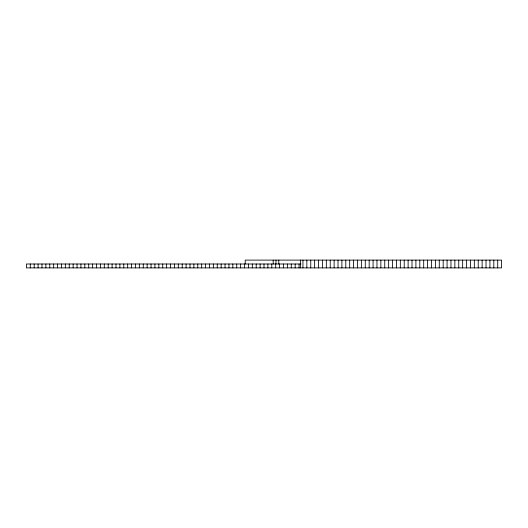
<?xml version="1.0" encoding="UTF-8"?>
<svg xmlns="http://www.w3.org/2000/svg" width="528" height="528" viewBox="0 0 528 528"><rect width="100%" height="100%" fill="white"/><g stroke="black" fill="none" stroke-linecap="round" stroke-linejoin="round"><path stroke-width="0.79" d="M300.993 264L26.4 264L26.4 267.894L501.6 267.894L501.6 260.106L245.216 260.106L245.216 264M497.706 260.106L497.706 267.894M493.812 260.106L493.812 267.894M489.918 260.106L489.918 267.894M486.017 260.106L486.017 267.894M482.123 260.106L482.123 267.894M478.229 260.106L478.229 267.894M474.335 260.106L474.335 267.894M470.441 260.106L470.441 267.894M466.547 260.106L466.547 267.894M462.647 260.106L462.647 267.894M458.753 260.106L458.753 267.894M454.859 260.106L454.859 267.894M450.965 260.106L450.965 267.894M447.071 260.106L447.071 267.894M443.177 260.106L443.177 267.894M439.276 260.106L439.276 267.894M435.382 260.106L435.382 267.894M431.488 260.106L431.488 267.894M427.594 260.106L427.594 267.894M423.7 260.106L423.7 267.894M419.806 260.106L419.806 267.894M415.906 260.106L415.906 267.894M412.012 260.106L412.012 267.894M408.118 260.106L408.118 267.894M404.224 260.106L404.224 267.894M400.33 260.106L400.33 267.894M396.436 260.106L396.436 267.894M392.535 260.106L392.535 267.894M388.641 260.106L388.641 267.894M384.747 260.106L384.747 267.894M380.853 260.106L380.853 267.894M376.959 260.106L376.959 267.894M373.065 260.106L373.065 267.894M369.164 260.106L369.164 267.894M365.27 260.106L365.27 267.894M361.376 260.106L361.376 267.894M357.482 260.106L357.482 267.894M353.588 260.106L353.588 267.894M349.694 260.106L349.694 267.894M345.794 260.106L345.794 267.894M341.9 260.106L341.9 267.894M338.006 260.106L338.006 267.894M334.112 260.106L334.112 267.894M330.218 260.106L330.218 267.894M326.324 260.106L326.324 267.894M322.423 260.106L322.423 267.894M318.529 260.106L318.529 267.894M314.635 260.106L314.635 267.894M310.741 260.106L310.741 267.894M306.847 260.106L306.847 267.894M302.953 260.106L302.953 267.894M300.604 260.106L300.604 267.894M299.053 264L299.053 267.894M295.159 264L295.159 267.894M291.265 264L291.265 267.894M287.371 264L287.371 267.894M283.477 264L283.477 267.894M279.583 264L279.583 267.894M278.777 260.106L278.777 264M275.986 260.106L275.986 264M275.682 264L275.682 267.894M273.187 260.106L273.187 264M271.788 264L271.788 267.894M267.894 264L267.894 267.894M264 264L264 267.894M260.106 264L260.106 267.894M256.212 264L256.212 267.894M252.318 264L252.318 267.894M248.417 264L248.417 267.894M244.523 264L244.523 267.894M240.629 264L240.629 267.894M236.735 264L236.735 267.894M232.841 264L232.841 267.894M228.947 264L228.947 267.894M225.047 264L225.047 267.894M221.153 264L221.153 267.894M217.259 264L217.259 267.894M213.365 264L213.365 267.894M209.471 264L209.471 267.894M205.577 264L205.577 267.894M201.676 264L201.676 267.894M197.782 264L197.782 267.894M193.888 264L193.888 267.894M189.994 264L189.994 267.894M186.1 264L186.1 267.894M182.206 264L182.206 267.894M178.306 264L178.306 267.894M174.412 264L174.412 267.894M170.518 264L170.518 267.894M166.624 264L166.624 267.894M162.73 264L162.73 267.894M158.836 264L158.836 267.894M154.935 264L154.935 267.894M151.041 264L151.041 267.894M147.147 264L147.147 267.894M143.253 264L143.253 267.894M139.359 264L139.359 267.894M135.465 264L135.465 267.894M131.564 264L131.564 267.894M127.67 264L127.67 267.894M123.776 264L123.776 267.894M119.882 264L119.882 267.894M115.988 264L115.988 267.894M112.094 264L112.094 267.894M108.194 264L108.194 267.894M104.3 264L104.3 267.894M100.406 264L100.406 267.894M96.512 264L96.512 267.894M92.618 264L92.618 267.894M88.724 264L88.724 267.894M84.823 264L84.823 267.894M80.929 264L80.929 267.894M77.035 264L77.035 267.894M73.141 264L73.141 267.894M69.247 264L69.247 267.894M65.353 264L65.353 267.894M61.453 264L61.453 267.894M57.559 264L57.559 267.894M53.665 264L53.665 267.894M49.771 264L49.771 267.894M45.877 264L45.877 267.894M41.983 264L41.983 267.894M38.082 264L38.082 267.894M34.188 264L34.188 267.894M30.294 264L30.294 267.894"/></g></svg>
